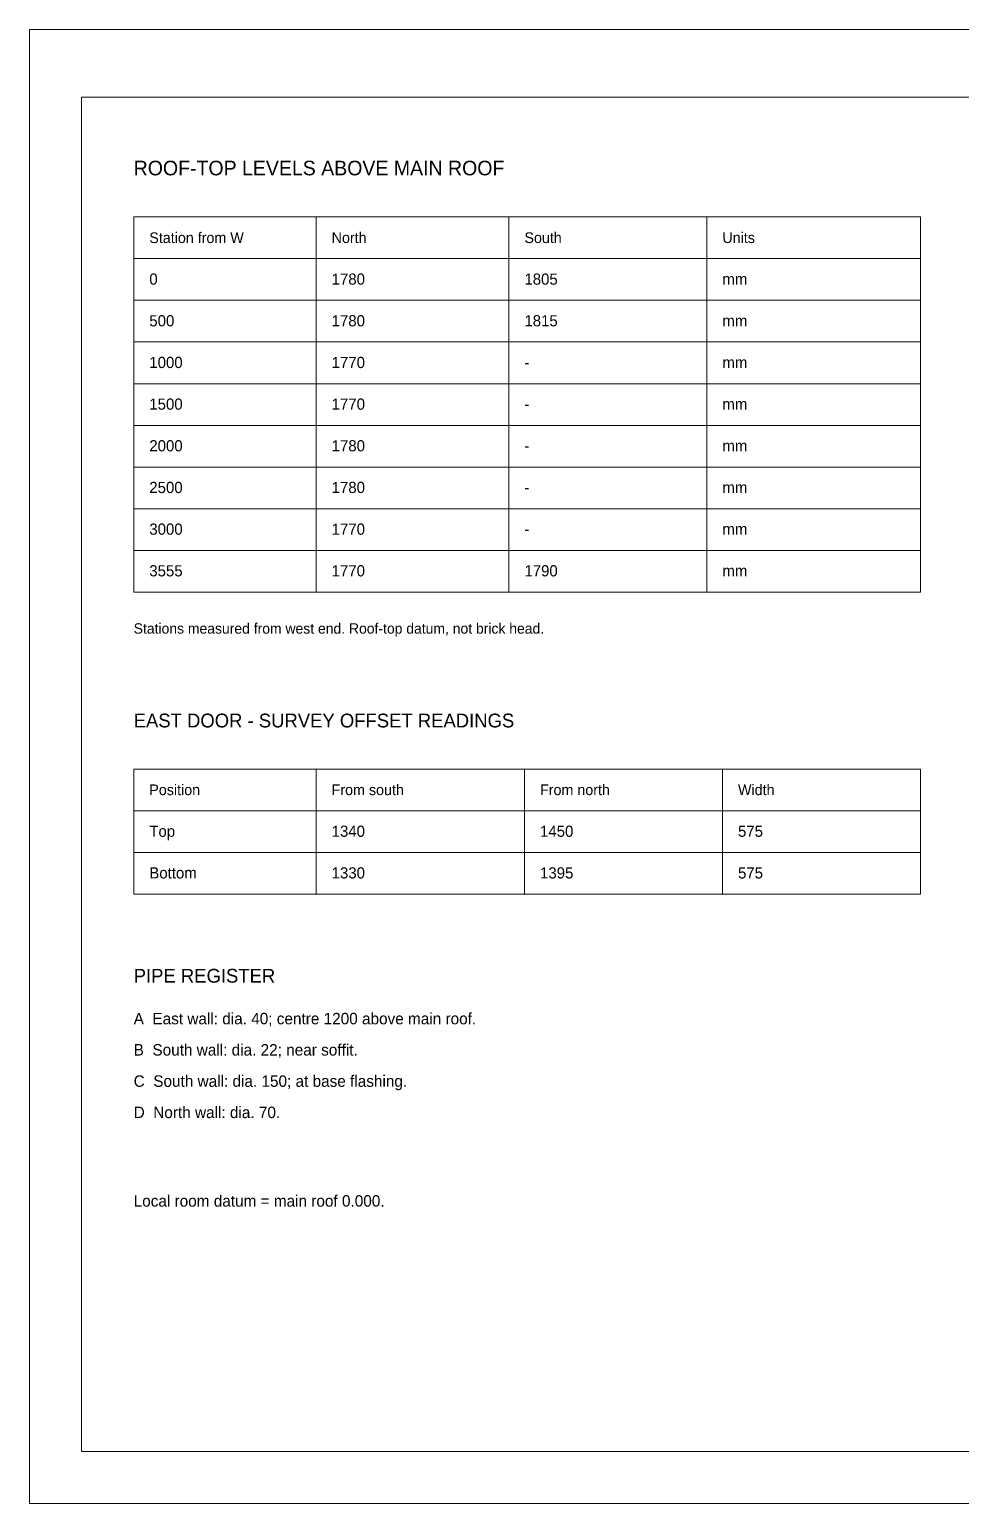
# Paper-space layout '03 Survey and Location' of a CAD drawing. Header units: millimetres. Extents: x 5 to 415, y 7 to 290.
# Drawn here: x 5 to 183.9, y 7 to 290 of the extents above; entities that cross this region are included whole.
import ezdxf

# ---------------------------------------------------------------- set-up
doc = ezdxf.new("R2010")
doc.units = ezdxf.units.MM
doc.layers.add('SHEET', color=7, linetype='Continuous')
doc.layers.add('TEXT', color=7, linetype='Continuous')

# ---------------------------------------------------------------- blocks, each defined once
blk = doc.blocks.new('SHEET_03')
at = {"layer": 'SHEET', "lineweight": 18}
for p, q in [((5, 290), (415, 290)), ((5, 7), (5, 290)), ((15, 277), (331, 277)), ((15, 17), (15, 277)), ((331, 17), (15, 17)), ((415, 7), (5, 7))]:
    blk.add_line(p, q, dxfattribs=at)
at = {"layer": 'SHEET', "lineweight": 13}
for p, q in [((25, 254), (25, 182)), ((25, 254), (176, 254)), ((60, 254), (60, 182)), ((97, 254), (97, 182)), ((135, 254), (135, 182)), ((176, 254), (176, 182)), ((25, 246), (176, 246)), ((25, 238), (176, 238)), ((25, 230), (176, 230)), ((25, 222), (176, 222)), ((25, 214), (176, 214)), ((25, 206), (176, 206)), ((25, 198), (176, 198)), ((25, 190), (176, 190)), ((25, 182), (176, 182)), ((25, 148), (25, 124)), ((25, 148), (176, 148)), ((60, 148), (60, 124)), ((100, 148), (100, 124)), ((138, 148), (138, 124)), ((176, 148), (176, 124)), ((25, 140), (176, 140)), ((25, 132), (176, 132)), ((25, 124), (176, 124))]:
    blk.add_line(p, q, dxfattribs=at)
at = {"layer": 'TEXT'}
for s, height, p in [('ROOF-TOP LEVELS ABOVE MAIN ROOF', 2.8, (25, 262)), ('Station from W', 2.05, (28, 249)), ('North', 2.05, (63, 249)), ('South', 2.05, (100, 249)), ('Units', 2.05, (138, 249)), ('0', 2.15, (28, 241)), ('1780', 2.15, (63, 241)), ('1805', 2.15, (100, 241)), ('mm', 2.15, (138, 241)), ('500', 2.15, (28, 233)), ('1780', 2.15, (63, 233)), ('1815', 2.15, (100, 233)), ('mm', 2.15, (138, 233)), ('1000', 2.15, (28, 225)), ('1770', 2.15, (63, 225)), ('mm', 2.15, (138, 225)), ('-', 2.15, (100, 225)), ('1500', 2.15, (28, 217)), ('1770', 2.15, (63, 217)), ('-', 2.15, (100, 217)), ('mm', 2.15, (138, 217)), ('2000', 2.15, (28, 209)), ('1780', 2.15, (63, 209)), ('-', 2.15, (100, 209)), ('mm', 2.15, (138, 209)), ('2500', 2.15, (28, 201)), ('1780', 2.15, (63, 201)), ('-', 2.15, (100, 201)), ('mm', 2.15, (138, 201)), ('3000', 2.15, (28, 193)), ('1770', 2.15, (63, 193)), ('-', 2.15, (100, 193)), ('mm', 2.15, (138, 193)), ('3555', 2.15, (28, 185)), ('1770', 2.15, (63, 185)), ('1790', 2.15, (100, 185)), ('mm', 2.15, (138, 185)), ('Stations measured from west end. Roof-top datum, not brick head.', 2, (25, 174)), ('EAST DOOR - SURVEY OFFSET READINGS', 2.65, (25, 156)), ('Position', 2.05, (28, 143)), ('From south', 2.05, (63, 143)), ('From north', 2.05, (103, 143)), ('Width', 2.05, (141, 143)), ('Top', 2.15, (28, 135)), ('1340', 2.15, (63, 135)), ('1450', 2.15, (103, 135)), ('575', 2.15, (141, 135)), ('Bottom', 2.15, (28, 127)), ('1330', 2.15, (63, 127)), ('1395', 2.15, (103, 127)), ('575', 2.15, (141, 127)), ('PIPE REGISTER', 2.65, (25, 107)), ('A  East wall: dia. 40; centre 1200 above main roof.', 2.2, (25, 99)), ('B  South wall: dia. 22; near soffit.', 2.2, (25, 93)), ('C  South wall: dia. 150; at base flashing.', 2.2, (25, 87)), ('D  North wall: dia. 70.', 2.2, (25, 81)), ('Local room datum = main roof 0.000.', 2.2, (25, 64))]:
    blk.add_text(s, height=height, dxfattribs=at).set_placement(p)

psp = doc.layouts.new('03 Survey and Location')

# ---------------------------------------------------------------- block references
psp.add_blockref('SHEET_03', (0, 0))

doc.saveas('drawing.dxf')
